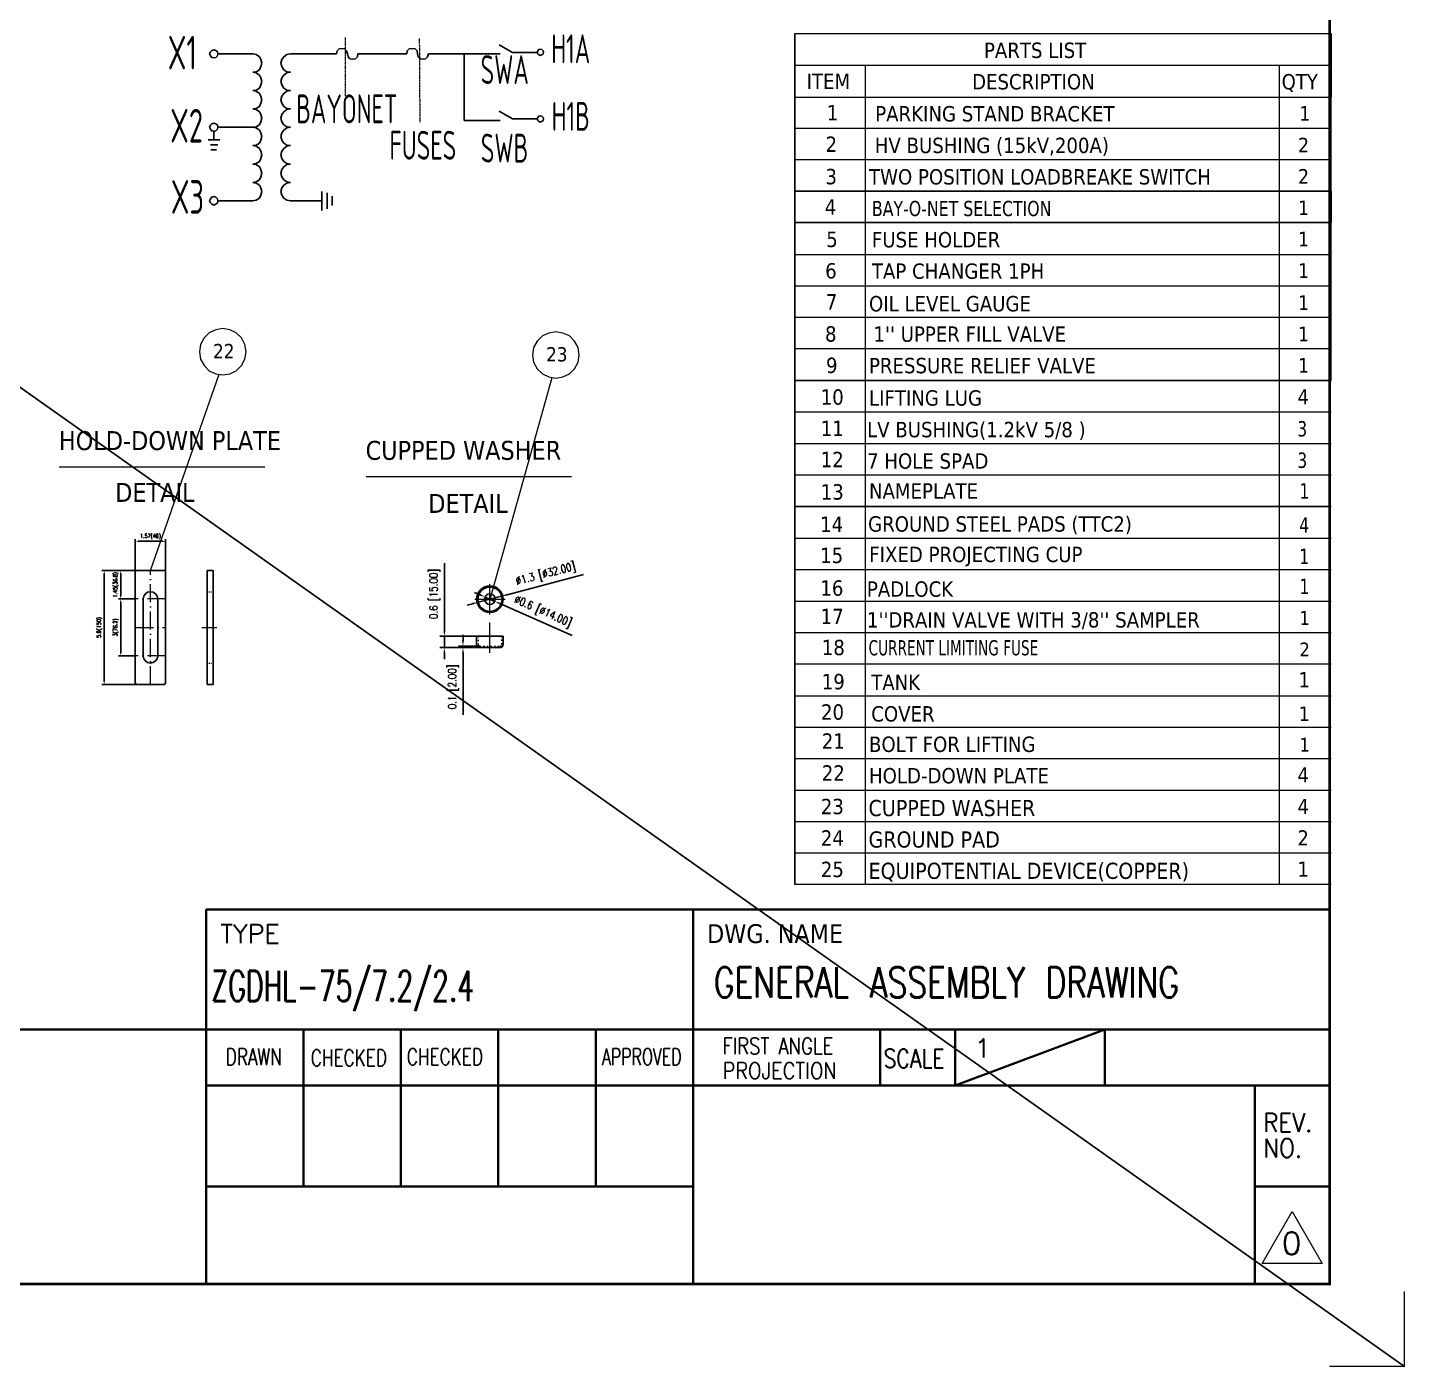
# Model space of a CAD drawing. Header units: millimetres. Extents: x 13152 to 35294, y -6229 to 54471.
# Drawn here: x 31137 to 34766, y 48610 to 52138 of the extents above; entities that cross this region are included whole.
import ezdxf
from ezdxf.enums import TextEntityAlignment as Align

# ---------------------------------------------------------------- set-up
doc = ezdxf.new("R2010")
doc.units = ezdxf.units.MM
doc.header["$LTSCALE"] = 4
for name, pattern in [('5 双点画线', [10.5, 6.25, -1.25, 0.25, -1.25, 0.25, -1.25]), ('ACAD_ISO03W100', [1.18, 0.47, -0.71]), ('ACAD_ISO10W100', [18, 12, -3, 0, -3])]:
    doc.linetypes.add(name, pattern=pattern)
doc.layers.add('1', color=12, linetype='Continuous')
doc.layers.add('2', color=3, linetype='Continuous')
doc.layers.add('paper', color=254, linetype='Continuous', plot=False)
doc.layers.add('标注、文本', color=3, linetype='Continuous', lineweight=25)
doc.layers.add('铁心', color=3, linetype='Continuous', lineweight=0)
doc.styles.add('pdm', font='gbenor.shx', dxfattribs={"width": 0.8, "bigfont": 'AllInOneBig.shx'})
doc.styles.add('ROMANS', font='romans.shx', dxfattribs={"bigfont": 'whgtxt.shx'})
doc.styles.get("Standard").update_dxf_attribs({"font": 'txt', "bigfont": 'gbcbig.shx'})
doc.styles.add('Tahoma$001', font='tahoma.ttf', dxfattribs={"height": 2.159784})
doc.styles.add('Tahoma_txtstyle_28.93_0_0', font='tahoma.ttf')
doc.styles.add('Tahoma_txtstyle_30.40_0_0', font='tahoma.ttf')
doc.styles.add('TH_GBDIM', font='romans.shx', dxfattribs={"width": 0.8, "bigfont": 'gbcbig.shx'})
doc.dimstyles.new('TH_GBDIM1', dxfattribs={"dimscale": 3, "dimtxt": 3.5, "dimasz": 2.5, "dimexe": 2, "dimexo": 0, "dimgap": 1.5, "dimtad": 1, "dimdec": 1, "dimzin": 0, "dimdsep": 46, "dimtxsty": 'TH_GBDIM', "dimcen": 2.5, "dimclrd": 3, "dimclre": 256, "dimclrt": 2, "dimadec": 0, "dimazin": 0, "dimtfac": 0.714286, "dimtdec": 1, "dimtmove": 0, "dimatfit": 3, "dimfxl": 1, "dimtzin": 0, "dimlwd": -1, "dimlwe": -1, "dimarcsym": 0})

# ---------------------------------------------------------------- blocks, each defined once
blk = doc.blocks.new('*D241')
at = {"layer": 'Defpoints', "color": 0}
for p in [(31501.3, 50784.5), (31421.3, 50703.6), (31501.3, 50703.6)]:
    blk.add_point(p, dxfattribs=at)
at = {"layer": '标注、文本'}
for p, q in [((31421.3, 50703.6), (31421.3, 50790.5)), ((31501.3, 50703.6), (31501.3, 50790.5))]:
    blk.add_line(p, q, dxfattribs=at)
at = {"layer": '标注、文本', "color": 3}
blk.add_line((31428.8, 50784.5), (31493.8, 50784.5), dxfattribs=at)
for points in [[(31428.8, 50785.7), (31428.8, 50783.2), (31421.3, 50784.5)], [(31493.8, 50785.7), (31493.8, 50783.2), (31501.3, 50784.5)]]:
    blk.add_solid(points, dxfattribs=at)
at = {"layer": '标注、文本', "color": 2, "insert": (31461.3, 50797), "char_height": 10.5, "attachment_point": 5, "style": 'TH_GBDIM'}
blk.add_mtext('1.57(40)', dxfattribs=at)
blk = doc.blocks.new('*D242')
at = {"layer": 'Defpoints', "color": 0}
for p in [(31339.4, 50707.6), (31425.3, 50707.6), (31425.3, 50407.6)]:
    blk.add_point(p, dxfattribs=at)
at = {"layer": '标注、文本'}
for p, q in [((31425.3, 50707.6), (31333.4, 50707.6)), ((31425.3, 50407.6), (31333.4, 50407.6))]:
    blk.add_line(p, q, dxfattribs=at)
at = {"layer": '标注、文本', "color": 3}
blk.add_line((31339.4, 50415.1), (31339.4, 50700.1), dxfattribs=at)
for points in [[(31338.2, 50700.1), (31340.7, 50700.1), (31339.4, 50707.6)], [(31338.2, 50415.1), (31340.7, 50415.1), (31339.4, 50407.6)]]:
    blk.add_solid(points, dxfattribs=at)
at = {"layer": '标注、文本', "color": 2, "insert": (31326.9, 50557.6), "char_height": 10.5, "attachment_point": 5, "rotation": 90, "style": 'TH_GBDIM'}
blk.add_mtext('5.9(150)', dxfattribs=at)
blk = doc.blocks.new('*D243')
at = {"layer": 'Defpoints', "color": 0}
for p in [(31383, 50632.6), (31421.3, 50632.6), (31421.3, 50482.6)]:
    blk.add_point(p, dxfattribs=at)
at = {"layer": '标注、文本'}
for p, q in [((31421.3, 50632.6), (31377, 50632.6)), ((31421.3, 50482.6), (31377, 50482.6))]:
    blk.add_line(p, q, dxfattribs=at)
at = {"layer": '标注、文本', "color": 3}
blk.add_line((31383, 50490.1), (31383, 50625.1), dxfattribs=at)
for points in [[(31381.8, 50625.1), (31384.3, 50625.1), (31383, 50632.6)], [(31381.8, 50490.1), (31384.3, 50490.1), (31383, 50482.6)]]:
    blk.add_solid(points, dxfattribs=at)
at = {"layer": '标注、文本', "color": 2, "insert": (31370.5, 50557.6), "char_height": 10.5, "attachment_point": 5, "rotation": 90, "style": 'TH_GBDIM'}
blk.add_mtext('3(76.2)', dxfattribs=at)
blk = doc.blocks.new('*D244')
at = {"layer": 'Defpoints', "color": 0}
for p in [(31383, 50707.6), (31421.3, 50707.6), (31421.3, 50632.6)]:
    blk.add_point(p, dxfattribs=at)
at = {"layer": '标注、文本'}
for p, q in [((31421.3, 50707.6), (31377, 50707.6)), ((31421.3, 50632.6), (31377, 50632.6))]:
    blk.add_line(p, q, dxfattribs=at)
at = {"layer": '标注、文本', "color": 3}
blk.add_line((31383, 50640.1), (31383, 50700.1), dxfattribs=at)
for points in [[(31381.8, 50700.1), (31384.3, 50700.1), (31383, 50707.6)], [(31381.8, 50640.1), (31384.3, 50640.1), (31383, 50632.6)]]:
    blk.add_solid(points, dxfattribs=at)
at = {"layer": '标注、文本', "color": 2, "insert": (31370.5, 50670.1), "char_height": 10.5, "attachment_point": 5, "rotation": 90, "style": 'TH_GBDIM'}
blk.add_mtext('1.45(36.8)', dxfattribs=at)
blk = doc.blocks.new('*D194')
at = {"layer": 'Defpoints', "color": 0}
for p in [(33228.4, 4.8), (33197.5, -3.3)]:
    blk.add_point(p, dxfattribs=at)
at = {"layer": '标注、文本', "color": 3}
for p, q in [((33336.3, 33.3), (33235.7, 6.7)), ((33197.5, -3.3), (33228.4, 4.8)), ((33190.2, -5.2), (33183, -7.1))]:
    blk.add_line(p, q, dxfattribs=at)
for points in [[(33235.4, 8), (33236, 5.5), (33228.4, 4.8)], [(33189.9, -4), (33190.6, -6.4), (33197.5, -3.3)]]:
    blk.add_solid(points, dxfattribs=at)
at = {"layer": '标注、文本', "color": 2, "insert": (33286.5, 33.1), "char_height": 10.5, "attachment_point": 5, "rotation": 14.7739, "style": 'TH_GBDIM'}
blk.add_mtext('∅1.3 [∅32.00]', dxfattribs=at)
blk = doc.blocks.new('*D195')
at = {"layer": 'Defpoints', "color": 0}
for p in [(33206.6, 3.6), (33219.4, -2.1)]:
    blk.add_point(p, dxfattribs=at)
at = {"layer": '标注、文本', "color": 3}
for p, q in [((33199.7, 6.6), (33192.8, 9.6)), ((33206.6, 3.6), (33219.4, -2.1)), ((33321.5, -47.2), (33226.2, -5.1))]:
    blk.add_line(p, q, dxfattribs=at)
for points in [[(33200.2, 7.8), (33199.2, 5.5), (33206.6, 3.6)], [(33226.7, -4), (33225.7, -6.2), (33219.4, -2.1)]]:
    blk.add_solid(points, dxfattribs=at)
at = {"layer": '标注、文本', "color": 2, "insert": (33282.3, -16.2), "char_height": 10.5, "attachment_point": 5, "rotation": 336.167, "style": 'TH_GBDIM'}
blk.add_mtext('∅0.6 [∅14.00]', dxfattribs=at)
blk = doc.blocks.new('*D196')
at = {"layer": 'Defpoints', "color": 0}
for p in [(33153, -48), (33199.5, -48), (33199.5, -63)]:
    blk.add_point(p, dxfattribs=at)
at = {"layer": '标注、文本', "color": 3}
for p, q in [((33153, -40.5), (33153, 48.4)), ((33153, -63), (33153, -48)), ((33153, -70.5), (33153, -78))]:
    blk.add_line(p, q, dxfattribs=at)
at = {"layer": '标注、文本'}
for p, q in [((33199.5, -48), (33147, -48)), ((33199.5, -63), (33147, -63))]:
    blk.add_line(p, q, dxfattribs=at)
at = {"layer": '标注、文本', "color": 3}
for points in [[(33151.7, -40.5), (33154.2, -40.5), (33153, -48)], [(33151.7, -70.5), (33154.2, -70.5), (33153, -63)]]:
    blk.add_solid(points, dxfattribs=at)
at = {"layer": '标注、文本', "color": 2, "insert": (33140.5, 7.7), "char_height": 10.5, "attachment_point": 5, "rotation": 90, "style": 'TH_GBDIM'}
blk.add_mtext('0.6 [15.00]', dxfattribs=at)
blk = doc.blocks.new('*D197')
at = {"layer": 'Defpoints', "color": 0}
for p in [(33177.5, -63), (33199.5, -61), (33199.5, -63)]:
    blk.add_point(p, dxfattribs=at)
at = {"layer": '标注、文本', "color": 3}
for p, q in [((33177.5, -53.5), (33177.5, -46)), ((33177.5, -61), (33177.5, -63)), ((33177.5, -70.5), (33177.5, -151.4))]:
    blk.add_line(p, q, dxfattribs=at)
at = {"layer": '标注、文本'}
for p, q in [((33199.5, -61), (33171.5, -61)), ((33199.5, -63), (33171.5, -63))]:
    blk.add_line(p, q, dxfattribs=at)
at = {"layer": '标注、文本', "color": 3}
for points in [[(33176.2, -53.5), (33178.7, -53.5), (33177.5, -61)], [(33176.2, -70.5), (33178.7, -70.5), (33177.5, -63)]]:
    blk.add_solid(points, dxfattribs=at)
at = {"layer": '标注、文本', "color": 2, "insert": (33165, -114.7), "char_height": 10.5, "attachment_point": 5, "rotation": 90, "style": 'TH_GBDIM'}
blk.add_mtext('0.1 [2.00]', dxfattribs=at)
blk = doc.blocks.new('222')
at = {"layer": '标注、文本', "color": 1, "linetype": 'ACAD_ISO10W100', "lineweight": 18}
for p, q in [((33212.97, -19.24), (33212.97, 20.76)), ((33192.97, 0.76), (33232.97, 0.76)), ((33212.97, -69.96), (33212.97, -29.96))]:
    blk.add_line(p, q, dxfattribs=at)
at = {"layer": '标注、文本'}
for p, q in [((33195.47, -47.95), (33230.47, -47.95)), ((33195.47, -47.95), (33195.47, -58.95)), ((33230.47, -58.95), (33230.47, -47.95)), ((33199.47, -62.95), (33226.47, -62.95))]:
    blk.add_line(p, q, dxfattribs=at)
at = {"layer": '标注、文本', "color": 2, "linetype": 'ACAD_ISO03W100', "lineweight": 18}
for p, q in [((33197.47, -47.95), (33197.47, -58.95)), ((33228.47, -58.95), (33228.47, -47.95)), ((33199.47, -60.95), (33226.47, -60.95))]:
    blk.add_line(p, q, dxfattribs=at)
at = {"layer": '标注、文本'}
for radius in [17.5, 16, 7]:
    blk.add_circle((33212.97, 0.76), radius, dxfattribs=at)
for centre, start, end in [((33199.47, -58.95), 180, 270), ((33226.47, -58.95), 270, 0)]:
    blk.add_arc(centre, 4, start, end, dxfattribs=at)
at = {"layer": '标注、文本', "color": 2, "linetype": 'ACAD_ISO03W100', "lineweight": 18}
for centre, start, end in [((33199.47, -58.95), 180, 270), ((33226.47, -58.95), 270, 0)]:
    blk.add_arc(centre, 2, start, end, dxfattribs=at)
at = {"layer": '标注、文本'}
for p1, p2, picture, middle in [((33197.5, -3.32), (33228.44, 4.84), '*D194', (33286.46, 33.06)), ((33206.56, 3.58), (33219.37, -2.07), '*D195', (33282.32, -16.22))]:
    dim = blk.add_diameter_dim_2p(p1=p1, p2=p2, dimstyle='TH_GBDIM1', dxfattribs=at)
    dim.commit()
    dim.dimension.update_dxf_attribs({"geometry": picture, "text_midpoint": middle})
for base, p1, p2, picture, middle in [((33152.98, -47.95), (33199.47, -62.95), (33199.47, -47.95), '*D196', (33140.48, 7.75)), ((33177.47, -62.95), (33199.47, -60.95), (33199.47, -62.95), '*D197', (33164.97, -114.65))]:
    dim = blk.add_linear_dim(base=base, p1=p1, p2=p2, angle=90, dimstyle='TH_GBDIM1', dxfattribs=at)
    dim.commit()
    dim.dimension.update_dxf_attribs({"geometry": picture, "text_midpoint": middle})

msp = doc.modelspace()

# ---------------------------------------------------------------- linework, layer by layer
at = {"layer": '1', "color": 0, "lineweight": 40}
for p, q in [((31608.3, 49814.1), (33155.92, 49814.1)), ((31608.42, 49814.1), (34568.52, 49814.1)), ((31608.42, 49814.1), (31608.42, 48827.4)), ((32891.13, 49814.1), (32891.13, 48827.4)), ((26990.66, 49498.35), (34568.52, 49498.35)), ((31864.96, 49498.35), (31864.96, 49084.57)), ((32121.5, 49498.35), (32121.5, 49084.57)), ((32378.04, 49498.35), (32378.04, 49084.57)), ((32634.58, 49498.35), (32634.58, 49084.57)), ((33384.48, 49498.35), (33384.48, 49350.35)), ((33976.5, 49498.35), (33581.82, 49350.35)), ((33581.82, 49498.35), (33581.82, 49350.35)), ((33976.5, 49498.35), (33976.5, 49350.35)), ((31608.42, 49350.35), (32891.13, 49350.35)), ((32891.13, 49350.35), (34568.52, 49350.35)), ((34371.18, 49350.35), (34371.18, 48827.4)), ((31608.42, 49084.57), (32891.13, 49084.57)), ((31608.42, 48828.03), (31608.42, 49084.57)), ((34371.18, 49084.57), (34568.52, 49084.57))]:
    msp.add_line(p, q, dxfattribs=at)
at = {"layer": '1', "color": 0, "lineweight": 40, "const_width": 6.91}
msp.add_lwpolyline([(26990.66, 48827.4), (34568.52, 48827.4), (34568.52, 54273.98), (26990.66, 54273.98), (26990.66, 48827.4)], dxfattribs=at)
at = {"layer": '2', "lineweight": 13}
for p, q in [((34390.91, 48881.69), (34469.85, 49018.41)), ((34469.85, 49018.41), (34548.78, 48881.69)), ((34548.78, 48881.69), (34390.91, 48881.69))]:
    msp.add_line(p, q, dxfattribs=at)
at = {"layer": 'paper', "lineweight": 13}
for q in [(34765.86, 48807.66), (34568.52, 48610.32)]:
    msp.add_line((34765.86, 48610.32), q, dxfattribs=at)
at = {"layer": '标注、文本'}
for p, q in [((26477.58, 54471.32), (34765.86, 48610.32)), ((32288.26, 52069.04), (32288.26, 51893.48)), ((32414.97, 52072.88), (32380.34, 52093.05)), ((32480.54, 52072.88), (32414.97, 52072.88)), ((32414.97, 51897.33), (32380.34, 51917.5)), ((32480.54, 51897.33), (32414.97, 51897.33)), ((31912.63, 51656.53), (31912.63, 51706.26)), ((31927.12, 51660.49), (31927.12, 51702.3)), ((31940.62, 51668.96), (31940.62, 51693.83)), ((31421.35, 50703.59), (31421.35, 50411.59)), ((31497.35, 50707.59), (31425.35, 50707.59)), ((31501.35, 50411.59), (31501.35, 50703.59)), ((31610.86, 50407.59), (31610.86, 50707.59)), ((31610.86, 50707.59), (31626.86, 50707.59)), ((31626.86, 50407.59), (31626.86, 50707.59)), ((31442.35, 50632.59), (31442.35, 50482.59)), ((31480.35, 50632.59), (31480.35, 50482.59)), ((31425.35, 50407.59), (31497.35, 50407.59)), ((31610.86, 50407.59), (31626.86, 50407.59))]:
    msp.add_line(p, q, dxfattribs=at)
at = {"layer": '标注、文本', "color": 6, "linetype": '5 双点画线', "lineweight": 13, "ltscale": 0.1}
for p, q in [((31974.3, 52111.75), (31974.65, 51956.34)), ((32169.77, 52109.12), (32171.14, 51888.8))]:
    msp.add_line(p, q, dxfattribs=at)
at = {"layer": '标注、文本', "color": 1, "linetype": 'ACAD_ISO10W100', "lineweight": 18}
for p, q in [((31461.35, 50407.59), (31461.35, 50707.59)), ((31501.35, 50632.59), (31421.35, 50632.59)), ((31421.35, 50557.59), (31501.35, 50557.59)), ((31596.45, 50557.59), (31636.45, 50557.59)), ((31501.35, 50482.59), (31421.35, 50482.59))]:
    msp.add_line(p, q, dxfattribs=at)
at = {"layer": '标注、文本', "color": 2, "linetype": 'ACAD_ISO03W100', "lineweight": 18}
for p, q in [((31610.86, 50651.59), (31626.86, 50651.59)), ((31610.86, 50463.59), (31626.86, 50463.59))]:
    msp.add_line(p, q, dxfattribs=at)
at = {"layer": '标注、文本', "lineweight": 13}
msp.add_line((33159.82, 49879.9), (33159.82, 50378.41), dxfattribs=at)
at = {"layer": '标注、文本'}
for points in [[(31638.81, 52069.04), (31637.74, 52074.41), (31633.44, 52077.63), (31628.07, 52079.78), (31622.7, 52077.63), (31619.48, 52074.41), (31617.34, 52069.04), (31619.48, 52063.67), (31622.7, 52059.37), (31628.07, 52058.3), (31633.44, 52059.37), (31637.74, 52063.67)], [(32496.65, 52072.88), (32495.85, 52076.91), (32492.62, 52080.13), (32488.6, 52080.94), (32484.57, 52080.13), (32482.15, 52076.91), (32480.54, 52072.88), (32482.15, 52068.86), (32484.57, 52066.44), (32488.6, 52064.83), (32492.62, 52066.44), (32495.85, 52068.86)], [(31638.81, 51875.75), (31637.74, 51881.12), (31633.44, 51884.34), (31628.07, 51886.49), (31622.7, 51884.34), (31619.48, 51881.12), (31617.34, 51875.75), (31619.48, 51870.38), (31622.7, 51866.09), (31628.07, 51865.02), (31633.44, 51866.09), (31637.74, 51870.38)], [(32496.65, 51897.33), (32495.85, 51901.35), (32492.62, 51904.57), (32488.6, 51905.38), (32484.57, 51904.57), (32482.15, 51901.35), (32480.54, 51897.33), (32482.15, 51893.3), (32484.57, 51890.88), (32488.6, 51889.27), (32492.62, 51890.88), (32495.85, 51893.3)], [(31638.81, 51681.39), (31637.74, 51686.76), (31633.44, 51691.06), (31628.07, 51693.21), (31622.7, 51691.06), (31619.48, 51686.76), (31617.34, 51681.39), (31619.48, 51676.02), (31622.7, 51672.8), (31628.07, 51670.66), (31633.44, 51672.8), (31637.74, 51676.02)]]:
    msp.add_lwpolyline(points, close=True, dxfattribs=at)
for points in [[(31638.81, 52069.04), (31731.16, 52069.04)], [(31731.16, 52020.72), (31739.75, 52021.79), (31748.34, 52027.16), (31752.64, 52035.75), (31754.78, 52044.34), (31752.64, 52054), (31748.34, 52061.52), (31739.75, 52066.89), (31731.16, 52069.04)], [(31829.95, 52069.04), (31820.29, 52066.89), (31812.77, 52061.52), (31807.4, 52054.01), (31805.25, 52044.34), (31807.4, 52035.75), (31812.77, 52027.16), (31820.29, 52021.79), (31829.95, 52020.72), (31820.29, 52018.57), (31812.77, 52013.2), (31807.4, 52005.68), (31805.25, 51996.02), (31807.4, 51987.43), (31812.77, 51978.84), (31820.29, 51973.47), (31829.95, 51972.4), (31820.29, 51970.25), (31812.77, 51964.88), (31807.4, 51957.36), (31805.25, 51947.7), (31807.4, 51939.11), (31812.77, 51930.52), (31820.29, 51925.15), (31829.95, 51924.07), (31820.29, 51921.93), (31812.77, 51916.56), (31807.4, 51909.04), (31805.25, 51899.38), (31807.4, 51889.71), (31812.77, 51882.2), (31820.29, 51876.83), (31829.95, 51875.75)], [(31829.95, 52069.04), (31951.31, 52069.04)], [(31980.3, 52069.04), (31978.16, 52076.55), (31972.79, 52081.92), (31965.27, 52083), (31958.83, 52081.92), (31953.46, 52076.55), (31951.31, 52069.04)], [(31980.3, 52069.04), (31982.45, 52061.52), (31986.75, 52056.15), (31994.26, 52055.08), (32001.78, 52056.15), (32007.15, 52061.52), (32008.22, 52069.04)], [(32008.22, 52069.04), (32042.56, 52069.04)], [(32137.08, 52069.04), (32008.22, 52069.04)], [(32165, 52069.04), (32163.93, 52076.55), (32158.56, 52081.92), (32151.04, 52083), (32143.52, 52081.92), (32138.15, 52076.55), (32137.08, 52069.04)], [(32165, 52069.04), (32167.15, 52061.52), (32172.52, 52056.15), (32180.03, 52055.08), (32186.48, 52056.15), (32191.84, 52061.52), (32193.99, 52069.04)], [(32382.52, 52069.04), (32193.99, 52069.04)], [(31731.16, 51972.4), (31739.75, 51973.47), (31748.34, 51978.84), (31752.64, 51987.43), (31754.78, 51996.02), (31752.64, 52005.68), (31748.34, 52013.2), (31739.75, 52018.57), (31731.16, 52020.72)], [(31731.16, 51924.07), (31739.75, 51925.15), (31748.34, 51930.52), (31752.64, 51939.11), (31754.78, 51947.7), (31752.64, 51957.36), (31748.34, 51964.88), (31739.75, 51970.25), (31731.16, 51972.4)], [(31731.16, 51875.75), (31739.75, 51876.83), (31748.34, 51882.2), (31752.64, 51889.71), (31754.78, 51899.38), (31752.64, 51909.04), (31748.34, 51916.56), (31739.75, 51921.93), (31731.16, 51924.07)], [(32382.52, 51893.48), (32288.26, 51893.48)], [(31628.07, 51865.01), (31628.07, 51842.46)], [(31638.81, 51875.75), (31731.16, 51875.75)], [(31731.16, 51681.39), (31739.75, 51683.54), (31748.34, 51688.91), (31752.64, 51696.43), (31754.78, 51706.09), (31752.64, 51715.76), (31748.34, 51723.27), (31739.75, 51728.64), (31731.16, 51729.72), (31739.75, 51731.86), (31748.34, 51737.23), (31752.64, 51744.75), (31754.78, 51754.41), (31752.64, 51764.08), (31748.34, 51771.59), (31739.75, 51776.96), (31731.16, 51778.04), (31739.75, 51780.18), (31748.34, 51785.55), (31752.64, 51793.07), (31754.78, 51802.73), (31752.64, 51812.4), (31748.34, 51819.91), (31739.75, 51825.28), (31731.16, 51827.43), (31739.75, 51828.51), (31748.34, 51833.87), (31752.64, 51841.39), (31754.78, 51851.06), (31752.64, 51860.72), (31748.34, 51868.24), (31739.75, 51873.61), (31731.16, 51875.75)], [(31829.95, 51875.75), (31820.29, 51873.61), (31812.77, 51868.24), (31807.4, 51860.72), (31805.25, 51851.06), (31807.4, 51841.39), (31812.77, 51833.87), (31820.29, 51828.51), (31829.95, 51827.43)], [(31613.04, 51842.46), (31644.18, 51842.46)], [(31619.48, 51829.58), (31638.81, 51829.58)], [(31620.56, 51815.62), (31635.59, 51815.62)], [(31829.95, 51827.43), (31820.29, 51825.28), (31812.77, 51819.91), (31807.4, 51812.4), (31805.25, 51802.73), (31807.4, 51793.07), (31812.77, 51785.55), (31820.29, 51780.18), (31829.95, 51778.04)], [(31829.95, 51778.04), (31820.29, 51776.96), (31812.77, 51771.59), (31807.4, 51764.08), (31805.25, 51754.41), (31807.4, 51744.75), (31812.77, 51737.23), (31820.29, 51731.86), (31829.95, 51729.72)], [(31829.95, 51729.72), (31820.29, 51728.64), (31812.77, 51723.27), (31807.4, 51715.76), (31805.25, 51706.09), (31807.4, 51696.43), (31812.77, 51688.91), (31820.29, 51683.54), (31829.95, 51681.39)], [(31638.81, 51681.39), (31731.16, 51681.39)], [(31829.95, 51681.39), (31912.63, 51681.39)]]:
    msp.add_lwpolyline(points, dxfattribs=at)
for centre, radius, start, end in [((31425.35, 50703.59), 4, 90, 180), ((31497.35, 50703.59), 4, 0, 90), ((31461.35, 50632.59), 19, 0, 180), ((31461.35, 50482.59), 19, 180, 0), ((31425.35, 50411.59), 4, 180, 270), ((31497.35, 50411.59), 4, 270, 0)]:
    msp.add_arc(centre, radius, start, end, dxfattribs=at)
at = {"layer": '铁心', "lineweight": 13}
for p, q in [((31762.62, 50979.87), (31221.12, 50979.87)), ((32570.96, 50954.23), (32029.46, 50954.23))]:
    msp.add_line(p, q, dxfattribs=at)
for points in [[(33159.82, 49879.9), (33159.82, 52122.35)], [(33159.82, 52122.35), (34572.42, 52122.35), (34572.42, 52039.5)], [(33159.82, 52122.35), (33159.82, 52039.5), (33159.82, 52039.5)], [(33159.82, 52039.5), (34572.42, 52039.5), (34572.42, 51954.94)], [(33159.82, 52039.5), (33159.82, 51954.94), (34572.42, 51954.94)], [(33344.43, 52039.5), (33344.43, 51954.94), (33344.43, 51954.94)], [(34435.51, 52039.5), (34435.51, 49879.9)], [(33159.82, 51208.6), (34572.42, 51208.6), (34572.42, 51954.94)], [(33159.82, 51954.94), (33159.82, 51208.6)], [(33344.43, 51954.94), (33344.43, 51208.6)], [(34572.42, 51872.43), (33159.82, 51872.43), (33159.82, 51872.43)], [(34572.42, 51789.58), (33159.82, 51789.58), (33159.82, 51789.58)], [(33344.43, 51789.24), (33344.43, 51706.73), (33344.43, 51706.73)], [(33159.82, 51706.73), (34572.42, 51706.73), (34572.42, 51624.22)], [(33159.82, 51706.73), (33159.82, 51624.22), (34572.42, 51624.22)], [(34572.42, 51706.73), (33159.82, 51706.73), (33159.82, 51706.73)], [(33159.82, 51041.52), (33159.82, 51706.73), (33159.82, 51706.73)], [(33344.43, 51706.73), (33344.43, 50044.92)], [(33159.82, 51624.22), (33159.82, 49879.9)], [(34572.42, 51624.22), (33159.82, 51624.22), (33159.82, 51624.22)], [(34572.42, 51539.65), (33159.82, 51539.65), (33159.82, 51539.65)], [(34572.42, 51539.65), (33159.82, 51539.65), (33159.82, 51539.65)], [(34572.42, 51456.8), (33159.82, 51456.8), (33159.82, 51456.8)], [(34572.42, 51456.8), (33159.82, 51456.8), (33159.82, 51456.8)], [(34572.42, 51374.3), (33159.82, 51374.3), (33159.82, 51374.3)], [(34572.42, 51374.3), (33159.82, 51374.3)], [(34572.42, 51291.45), (33159.82, 51291.45), (33159.82, 51291.45)], [(34572.42, 51291.45), (33159.82, 51291.45), (33159.82, 51291.45)], [(31461.35, 50707.59), (31642.64, 51224.62), (31642.64, 51224.62)], [(32356.67, 50632.13), (32520.29, 51216.17), (32520.29, 51216.17)], [(34572.42, 51208.6), (33159.82, 51208.6), (33159.82, 51208.6)], [(34572.42, 51124.37), (33159.82, 51124.37), (33159.82, 51124.37)], [(34572.42, 51041.52), (33159.82, 51041.52), (33159.82, 51041.52)], [(34572.42, 50958.67), (33159.82, 50958.67), (33159.82, 50958.67)], [(33344.43, 50958.67), (33344.43, 49879.9)], [(34572.42, 50876.17), (33159.82, 50876.17)], [(33159.82, 49879.9), (33159.82, 50876.17), (34572.42, 50876.17)], [(33159.82, 50876.17), (33159.82, 49879.9)], [(34572.42, 50791.94), (33159.82, 50791.94)], [(34572.42, 50709.09), (33159.82, 50709.09)], [(34572.42, 50626.24), (33159.82, 50626.24)], [(34572.42, 50543.73), (33159.82, 50543.73)], [(34572.42, 50460.88), (33159.82, 50460.88), (33159.82, 50460.88)], [(34572.42, 50376.32), (33159.82, 50376.32), (33159.82, 50376.32)], [(34572.42, 50293.81), (33159.82, 50293.81), (33159.82, 50293.81)], [(34572.42, 50210.96), (33159.82, 50210.96), (33159.82, 50210.96)], [(34572.42, 50128.11), (33159.82, 50128.11), (33159.82, 50128.11)], [(34572.42, 50045.26), (33159.82, 50045.26), (33159.82, 50045.26)], [(34572.42, 49962.41), (33159.82, 49962.41), (33159.82, 49962.41)], [(34572.42, 49879.9), (33159.82, 49879.9), (33159.82, 49879.9)]]:
    msp.add_lwpolyline(points, dxfattribs=at)
for points in [[(31713.72, 51283.36), (31710.4, 51303.23), (31701.37, 51320.4), (31687.51, 51334.26), (31670.35, 51341.79), (31651.97, 51345.1), (31633.3, 51341.79), (31616.43, 51334.26), (31602.58, 51320.4), (31593.24, 51303.23), (31590.23, 51283.36), (31593.24, 51264.68), (31602.58, 51247.82), (31616.43, 51233.96), (31633.3, 51226.13), (31651.97, 51223.12), (31670.35, 51226.13), (31687.51, 51233.96), (31701.37, 51247.82), (31710.4, 51264.68)], [(32591.37, 51274.9), (32588.06, 51294.78), (32579.02, 51311.95), (32565.17, 51325.8), (32548, 51333.33), (32529.63, 51336.65), (32510.95, 51333.33), (32494.09, 51325.8), (32480.23, 51311.95), (32470.89, 51294.78), (32467.88, 51274.9), (32470.89, 51256.23), (32480.23, 51239.36), (32494.09, 51225.51), (32510.95, 51217.68), (32529.63, 51214.67), (32548, 51217.68), (32565.17, 51225.51), (32579.02, 51239.36), (32588.06, 51256.23)]]:
    msp.add_lwpolyline(points, close=True, dxfattribs=at)

# ---------------------------------------------------------------- block references
at = {"layer": '标注、文本', "xscale": 2, "yscale": 2, "zscale": 2}
msp.add_blockref('222', (-34070.02, 50630.42), dxfattribs=at)

# ---------------------------------------------------------------- texts
at = {"layer": '1', "color": 4, "lineweight": 13}
for s, width, p in [('ZGDHL-75/7.2/2.4', 0.65, (31621.51, 49572.96)), ('GENERAL ASSEMBLY DRAWING', 0.76, (32945.78, 49582.29))]:
    msp.add_text(s, height=80, dxfattribs=dict(at, width=width)).set_placement(p)
at = {"layer": '2', "lineweight": 13, "style": 'ROMANS'}
for s, height, p in [('TYPE', 49.335, (31645.35, 49725.87)), ('1', 49.34, (33633.08, 49424.11))]:
    msp.add_text(s, height=height, dxfattribs=at).set_placement(p)
for s, height, width, p in [('FIRST ANGLE', 43.4148, 0.8, (32969.02, 49432.85)), ('DRAWN', 43.415, 0.75, (31659.83, 49404.58)), ('CHECKED', 43.415, 0.75, (31883.83, 49401.83)), ('CHECKED', 43.415, 0.75, (32136.87, 49404.58)), ('APPROVED', 43.415, 0.7, (32651.24, 49404.58)), ('SCALE', 49.335, 0.8, (33393.2, 49397.08)), ('PROJECTION', 43.415, 0.86, (32969.02, 49367.79)), ('REV.', 49.335, 0.9, (34393.61, 49228.24)), ('NO.', 49.335, 0.9, (34393.61, 49160.96))]:
    msp.add_text(s, height=height, dxfattribs=dict(at, width=width)).set_placement(p)
at = {"layer": '2', "color": 4, "lineweight": 13, "style": 'ROMANS'}
msp.add_text('0', height=59.2, dxfattribs=at).set_placement((34443.34, 48905.37))
at = {"layer": '标注、文本', "style": 'pdm'}
for s, height, width, p in [('X1', 88.779, 0.72, (31545.25, 52072.13)), ('H1A', 76.097, 0.7, (32568.81, 52082.27)), ('X2', 88.779, 0.72, (31556.54, 51879.48)), ('H1B', 76.097, 0.7, (32568.81, 51904.28)), ('X3', 88.779, 0.72, (31558.84, 51692.08))]:
    msp.add_text(s, height=height, dxfattribs=dict(at, width=width)).set_placement(p, align=Align.MIDDLE_CENTER)
at = {"layer": '标注、文本', "style": 'pdm', "width": 0.7}
for s, p in [('SWA', (32458.57, 51989.4)), ('BAYONET', (32112.16, 51885.96)), ('FUSES', (32267.19, 51790.07)), ('SWB', (32457.01, 51782.51))]:
    msp.add_text(s, height=76.097, dxfattribs=at).set_placement(p, align=Align.RIGHT)
at = {"layer": '铁心', "lineweight": 13}
for s, height, style, p in [('PARTS LIST', 40.487, 'Tahoma_txtstyle_30.40_0_0', (33657.8, 52058.07)), ('ITEM', 40.487, 'Tahoma_txtstyle_30.40_0_0', (33190.42, 51976.25)), ('DESCRIPTION', 40.487, 'Tahoma_txtstyle_30.40_0_0', (33626.46, 51975.22)), ('QTY', 40.309, 'Tahoma$001', (34442.13, 51975.4)), ('1', 40.49, 'Tahoma_txtstyle_30.40_0_0', (33243.36, 51893.4)), ('PARKING STAND BRACKET', 40.487, 'Tahoma_txtstyle_30.40_0_0', (33371.27, 51890.81)), ('1', 38.52, 'Tahoma$001', (34488.88, 51892.71)), ('2', 40.49, 'Tahoma_txtstyle_30.40_0_0', (33240.27, 51810.55)), (' HV BUSHING (15kV,200A)', 40.487, 'Tahoma_txtstyle_30.40_0_0', (33354.83, 51807.5)), ('2', 38.52, 'Tahoma_txtstyle_28.93_0_0', (34485.44, 51809.35)), ('3', 40.49, 'Tahoma_txtstyle_30.40_0_0', (33239.92, 51725.29)), ('TWO POSITION LOADBREAKE SWITCH', 40.487, 'Tahoma_txtstyle_30.40_0_0', (33354.83, 51724.65)), ('2', 38.52, 'Tahoma_txtstyle_28.93_0_0', (34485.44, 51726.84)), ('4', 40.49, 'Tahoma_txtstyle_30.40_0_0', (33238.2, 51645.19)), ('1', 38.52, 'Tahoma_txtstyle_28.93_0_0', (34485.44, 51643.99)), ('5', 40.49, 'Tahoma_txtstyle_30.40_0_0', (33242.1, 51559.94)), ('FUSE HOLDER', 40.487, 'Tahoma_txtstyle_30.40_0_0', (33362.44, 51559.01)), ('1', 38.52, 'Tahoma_txtstyle_28.93_0_0', (34485.44, 51561.48)), ('6', 40.49, 'Tahoma_txtstyle_30.40_0_0', (33239.3, 51477.09)), ('TAP CHANGER 1PH ', 40.487, 'Tahoma_txtstyle_30.40_0_0', (33362.44, 51476.16)), ('1', 38.52, 'Tahoma_txtstyle_28.93_0_0', (34485.44, 51478.63)), ('7', 40.49, 'Tahoma_txtstyle_30.40_0_0', (33241.04, 51395.27)), ('OIL LEVEL GAUGE ', 40.487, 'Tahoma_txtstyle_30.40_0_0', (33354.83, 51390.42)), ('1', 38.52, 'Tahoma_txtstyle_28.93_0_0', (34485.44, 51394.06)), ('8', 40.49, 'Tahoma_txtstyle_30.40_0_0', (33238.88, 51310.7)), ("1'' UPPER FILL VALVE", 40.487, 'Tahoma_txtstyle_30.40_0_0', (33366.46, 51310.16)), ('1', 38.52, 'Tahoma_txtstyle_28.93_0_0', (34485.44, 51311.56)), ('22', 37.589, 'Tahoma$001', (31626.29, 51266.93)), ('23', 37.589, 'Tahoma$001', (32503.95, 51258.48)), ('9', 40.49, 'Tahoma_txtstyle_30.40_0_0', (33241.64, 51228.02)), ('PRESSURE RELIEF VALVE', 40.487, 'Tahoma_txtstyle_30.40_0_0', (33354.83, 51227.33)), ('1', 38.52, 'Tahoma_txtstyle_28.93_0_0', (34485.44, 51228.71)), ('10', 40.487, 'Tahoma_txtstyle_30.40_0_0', (33227.55, 51144.48)), ('LIFTING LUG', 40.487, 'Tahoma_txtstyle_30.40_0_0', (33354.83, 51142.03)), ('4', 39.74, 'Tahoma$001', (34484.06, 51145.34)), ('11', 40.487, 'Tahoma_txtstyle_30.40_0_0', (33227.55, 51061.63)), ('LV BUSHING(1.2kV 5/8 )', 40.487, 'Tahoma_txtstyle_30.40_0_0', (33349.76, 51058.72)), ('HOLD-DOWN PLATE', 50, 'Tahoma$001', (31219.87, 51024.87)), ('CUPPED WASHER', 50, 'Tahoma$001', (32028.21, 50999.22)), ('12', 40.487, 'Tahoma_txtstyle_30.40_0_0', (33227.55, 50979.81)), ('7 HOLE SPAD', 40.487, 'Tahoma_txtstyle_30.40_0_0', (33349.76, 50975.87)), ('DETAIL', 50, 'Tahoma$001', (31368.2, 50888.29)), ('DETAIL', 50, 'Tahoma$001', (32193.33, 50859.31)), ('13', 40.487, 'Tahoma_txtstyle_30.40_0_0', (33227.55, 50894.39)), ('NAMEPLATE', 40.487, 'Tahoma_txtstyle_30.40_0_0', (33354.83, 50896.96)), ('14', 40.487, 'Tahoma_txtstyle_30.40_0_0', (33226, 50809.27)), ('GROUND STEEL PADS (TTC2)', 40.487, 'Tahoma_txtstyle_30.40_0_0', (33352.42, 50809.99)), ('15', 40.487, 'Tahoma_txtstyle_30.40_0_0', (33226, 50727.17)), ('FIXED PROJECTING CUP', 40.487, 'Tahoma_txtstyle_30.40_0_0', (33355.41, 50729.75)), ('16', 40.487, 'Tahoma_txtstyle_30.40_0_0', (33226.56, 50641.22)), ('PADLOCK', 40.487, 'Tahoma_txtstyle_30.40_0_0', (33349.33, 50638.46)), ('17', 40.487, 'Tahoma_txtstyle_30.40_0_0', (33227.32, 50566.31)), ("1''DRAIN VALVE WITH 3/8'' SAMPLER ", 40.487, 'Tahoma_txtstyle_30.40_0_0', (33349.33, 50557.33)), ('1', 36.33, 'Tahoma$001', (34489.22, 50564.36)), ('18', 40.487, 'Tahoma_txtstyle_30.40_0_0', (33230.38, 50484.54)), ('2', 36.33, 'Tahoma$001', (34489.22, 50481.51)), ('19', 40.487, 'Tahoma_txtstyle_30.40_0_0', (33230.38, 50394.54)), ('1', 40.49, 'Tahoma_txtstyle_30.40_0_0', (34486.44, 50399.36)), ('TANK', 40.487, 'Tahoma_txtstyle_30.40_0_0', (33360.72, 50392.52)), ('20', 40.487, 'Tahoma_txtstyle_30.40_0_0', (33228.22, 50314.59)), ('COVER', 40.487, 'Tahoma_txtstyle_30.40_0_0', (33360.72, 50309.67)), ('1', 38.38, 'Tahoma$001', (34487.72, 50310.83)), ('21', 40.487, 'Tahoma_txtstyle_30.40_0_0', (33230.38, 50237.92)), ('BOLT FOR LIFTING', 40.487, 'Tahoma_txtstyle_30.40_0_0', (33354.83, 50229.52)), ('1', 36.57, 'Tahoma$001', (34489.22, 50230.21)), ('22', 40.487, 'Tahoma_txtstyle_30.40_0_0', (33230.38, 50153.91)), ('HOLD-DOWN PLATE', 40.487, 'Tahoma_txtstyle_30.40_0_0', (33354.83, 50146.67)), ('4', 39.74, 'Tahoma$001', (34484.06, 50149.08)), ('23', 40.487, 'Tahoma_txtstyle_30.40_0_0', (33227.86, 50065.47)), ('CUPPED WASHER', 42.6179, 'Tahoma_txtstyle_30.40_0_0', (33353.56, 50060.39)), ('4', 39.74, 'Tahoma$001', (34484.06, 50066.23)), ('24', 40.487, 'Tahoma_txtstyle_30.40_0_0', (33227.86, 49982.62)), ('GROUND PAD  ', 42.6179, 'Tahoma_txtstyle_30.40_0_0', (33353.56, 49977.54)), ('2', 39.74, 'Tahoma$001', (34484.06, 49983.38)), ('25', 40.487, 'Tahoma_txtstyle_30.40_0_0', (33227.86, 49899.77)), ('EQUIPOTENTIAL DEVICE(COPPER)', 42.6179, 'Tahoma_txtstyle_30.40_0_0', (33353.56, 49895.03)), ('1', 39.74, 'Tahoma$001', (34484.06, 49900.87)), ('DWG. NAME', 49.845, 'Tahoma_txtstyle_30.40_0_0', (32928.06, 49725.87))]:
    msp.add_text(s, height=height, dxfattribs=dict(at, style=style)).set_placement(p)
at = {"layer": '铁心', "lineweight": 13, "style": 'Tahoma_txtstyle_30.40_0_0'}
for s, height, width, p in [('BAY-O-NET SELECTION', 40, 0.88, (33362.44, 51641.52)), ('3', 40.49, 0.85, (34483.57, 51060.77)), ('3', 40.49, 0.85, (34483.57, 50977.92)), ('1', 40.49, 0.85, (34489.22, 50896.96)), ('4', 40.49, 0.85, (34488.73, 50807.56)), ('1', 40.49, 0.85, (34488.73, 50724.71)), ('1', 40.49, 0.85, (34489.22, 50645.32)), ('CURRENT LIMITING FUSE ', 40, 0.76, (33353.88, 50484.06))]:
    msp.add_text(s, height=height, dxfattribs=dict(at, width=width)).set_placement(p)

# ---------------------------------------------------------------- dimensions: what is measured, and where the dimension line sits
at = {"layer": '标注、文本'}
dim = msp.add_linear_dim(base=(31501.35, 50784.46), p1=(31421.35, 50703.59), p2=(31501.35, 50703.59), text='1.57(40)', dimstyle='TH_GBDIM1', dxfattribs=at)
dim.commit()
dim.dimension.update_dxf_attribs({"geometry": '*D241', "text_midpoint": (31461.35, 50796.96)})
for base, p1, p2, text, picture, middle in [((31339.44, 50707.59), (31425.35, 50407.59), (31425.35, 50707.59), '5.9(150)', '*D242', (31326.94, 50557.59)), ((31383.01, 50707.59), (31421.35, 50632.59), (31421.35, 50707.59), '1.45(36.8)', '*D244', (31370.51, 50670.09)), ((31383.01, 50632.59), (31421.35, 50482.59), (31421.35, 50632.59), '3(76.2)', '*D243', (31370.51, 50557.59))]:
    dim = msp.add_linear_dim(base=base, p1=p1, p2=p2, angle=90, text=text, dimstyle='TH_GBDIM1', dxfattribs=at)
    dim.commit()
    dim.dimension.update_dxf_attribs({"geometry": picture, "text_midpoint": middle})

doc.saveas('drawing.dxf')
